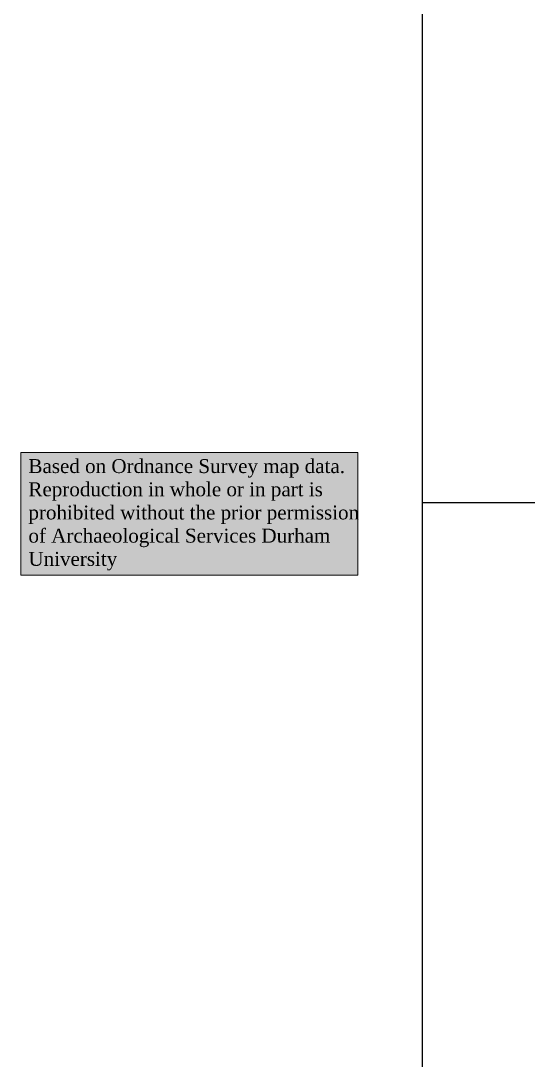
# Model space of a CAD drawing. Header units: feet. Extents: x 442639 to 445151, y 513727 to 516000.
# Drawn here: x 442639 to 443095, y 514499 to 515433 of the extents above; entities that cross this region are included whole.
import ezdxf

# ---------------------------------------------------------------- set-up
doc = ezdxf.new("R2010")
doc.units = ezdxf.units.FT
doc.header["$MEASUREMENT"] = 0
doc.layers.add('AS template', color=7, linetype='CONTINUOUS', lineweight=0)
doc.layers.add('Phase 6 anglian', color=7, linetype='CONTINUOUS', lineweight=0)
doc.layers.add('OSGrid', color=8, linetype='CONTINUOUS')
doc.styles.get("Standard").update_dxf_attribs({"font": 'times.ttf', "height": 2})

msp = doc.modelspace()

# ---------------------------------------------------------------- hatches: boundary and pattern name
at = {"layer": 'Phase 6 anglian', "true_color": 0xffffff}
h = msp.add_hatch(color=7, dxfattribs=at)
h.dxf.hatch_style = 1
h.paths.add_polyline_path([(442639.23, 514934.86), (442941.94, 514934.86), (442941.94, 515044.91), (442639.23, 515044.91)])

# ---------------------------------------------------------------- linework, layer by layer
at = {"layer": 'OSGrid', "ltscale": 100}
for points in [[(443000, 514000), (443000, 515900)], [(443000, 514000), (443000, 515000), (445000, 515000)]]:
    msp.add_lwpolyline(points, dxfattribs=at)
at = {"layer": 'Phase 6 anglian'}
msp.add_lwpolyline([(442639.23, 514934.86), (442941.94, 514934.86), (442941.94, 515044.91), (442639.23, 515044.91)], close=True, dxfattribs=at)

# ---------------------------------------------------------------- texts
at = {"layer": 'AS template', "insert": (442646.11, 515039.04), "char_height": 12.5, "width": 321.4443, "attachment_point": 1}
msp.add_mtext('Based on Ordnance Survey map data. Reproduction in whole or in part is \\Pprohibited without the prior permission \\Pof Archaeological Services Durham University', dxfattribs=at)

doc.saveas('drawing.dxf')
